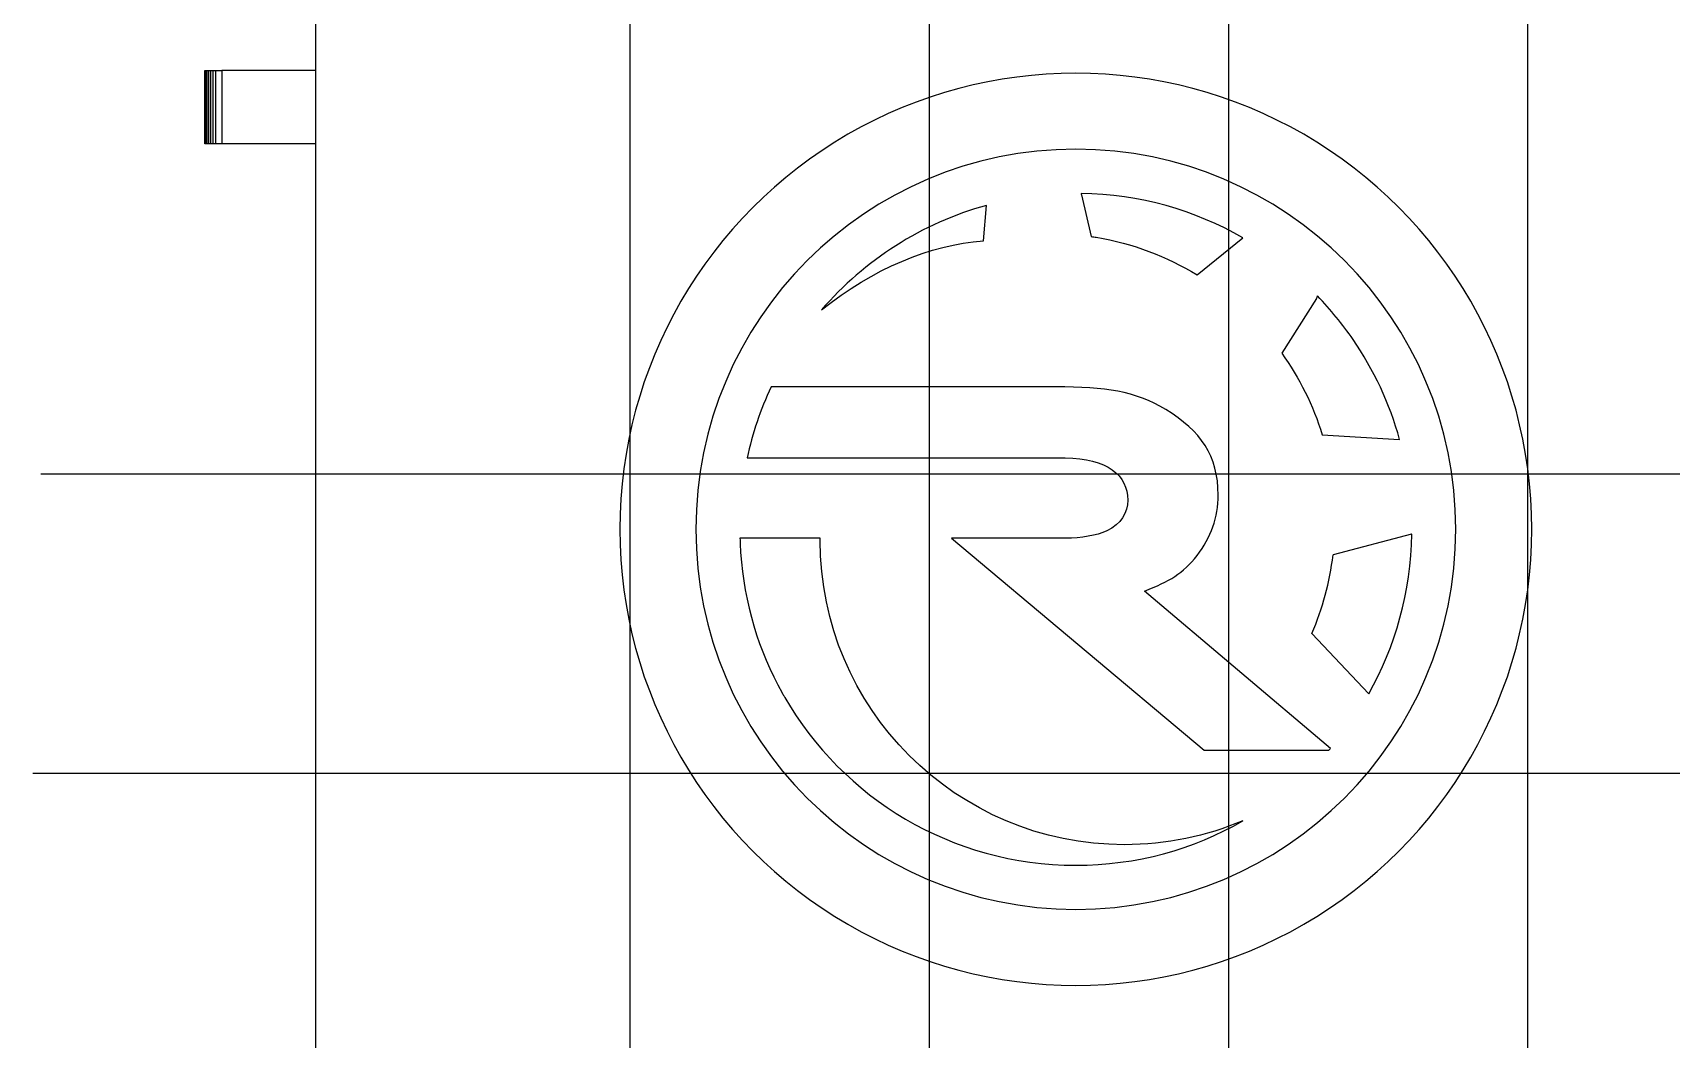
# Model space of a CAD drawing. Extents: x -57 to 161, y 70 to 252.
# Drawn here: x 31 to 117.3, y 146.6 to 199.6 of the extents above; entities that cross this region are included whole.
import ezdxf

# ---------------------------------------------------------------- set-up
doc = ezdxf.new("R2010")
doc.units = 0
doc.layers.get('0').update_dxf_attribs({"linetype": 'CONTINUOUS'})

msp = doc.modelspace()

# ---------------------------------------------------------------- linework, layer by layer
at = {"color": 7}
for points in [[(78.238516, 70.321924), (78.238516, 252.27232)], [(62.490516, 70.321923), (62.490516, 251.256116)], [(93.986516, 70.321926), (93.986516, 250.623156)], [(109.734516, 70.321927), (109.734516, 250.623156)], [(45.941518, 116.455872), (45.941518, 236.455873)], [(40.091519, 193.747029), (40.091519, 197.60703)], [(40.091519, 197.60703), (40.121157, 197.60703)], [(40.121157, 193.747029), (40.121157, 197.60703)], [(40.121157, 197.60703), (40.162183, 197.60703)], [(40.162183, 193.747029), (40.162183, 197.60703)], [(40.162183, 197.60703), (40.224702, 197.60703)], [(40.224702, 193.747029), (40.224702, 197.60703)], [(40.224702, 197.60703), (40.308354, 197.60703)], [(40.308354, 193.747029), (40.308354, 197.60703)], [(40.308354, 197.60703), (40.41266, 197.60703)], [(40.41266, 193.747029), (40.41266, 197.60703)], [(40.41266, 197.60703), (40.537024, 197.60703)], [(40.537024, 193.747029), (40.537024, 197.60703)], [(40.537024, 197.60703), (40.68073, 197.60703)], [(40.68073, 193.747029), (40.68073, 197.60703)], [(40.68073, 197.60703), (40.991519, 197.60703)], [(40.991519, 197.60703), (40.991519, 193.747029)], [(45.941518, 197.60703), (40.991519, 197.60703)], [(40.121157, 193.747029), (40.091519, 193.747029)], [(40.162183, 193.747029), (40.121157, 193.747029)], [(40.224702, 193.747029), (40.162183, 193.747029)], [(40.308354, 193.747029), (40.224702, 193.747029)], [(40.41266, 193.747029), (40.308354, 193.747029)], [(40.537024, 193.747029), (40.41266, 193.747029)], [(40.68073, 193.747029), (40.537024, 193.747029)], [(40.991519, 193.747029), (40.68073, 193.747029)], [(45.941518, 193.74703), (40.991519, 193.747029)], [(86.241462, 191.054605), (86.755904, 188.861128)], [(81.073536, 188.639854), (81.244899, 190.502096)], [(92.326426, 186.847677), (94.728626, 188.799372)], [(98.610155, 185.607419), (96.777435, 182.725251)], [(84.889654, 180.949691), (69.900988, 180.949691)], [(98.915814, 178.43046), (102.985382, 178.177482)], [(68.642854, 177.207881), (85.38076, 177.207881)], [(160.609306, 176.355862), (31.457357, 176.355862)], [(72.48643, 172.987811), (68.264357, 172.987811)], [(85.38076, 172.987576), (79.392143, 172.987576), (92.70386, 161.836218), (99.264255, 161.836218)], [(103.615145, 173.2039), (99.4817, 172.104127)], [(99.345281, 161.929442), (89.556457, 170.204818)], [(98.361655, 167.971094), (101.359853, 164.794757)], [(160.609306, 160.607862), (31.040051, 160.607862)]]:
    msp.add_lwpolyline(points, dxfattribs=at)
for points in [[(97.941518, 194.240482), (90.515892, 198.527669), (81.367144, 198.527669), (73.941518, 194.240482)], [(73.941518, 194.240482), (66.515893, 189.953295), (61.941518, 182.030247), (61.941518, 173.455872)], [(109.941518, 173.455872), (109.941518, 182.030247), (105.367144, 189.953295), (97.941518, 194.240482)], [(85.941518, 193.455872), (74.895824, 193.455872), (65.941519, 184.501567), (65.941518, 173.455872)], [(105.941518, 173.455872), (105.941518, 184.501567), (96.987213, 193.455872), (85.941518, 193.455872)], [(94.728626, 188.799372), (92.213933, 190.242401), (89.310551, 191.083421), (86.214238, 191.129915)], [(86.214238, 191.129915), (86.225552, 191.106108), (86.235275, 191.081182), (86.241462, 191.054605)], [(81.244899, 190.502096), (77.822537, 189.560604), (74.815795, 187.61598), (72.560184, 185.004468)], [(72.560184, 185.004468), (75.259523, 187.166359), (78.275104, 188.427772), (81.073536, 188.639854)], [(86.755904, 188.861128), (86.842823, 188.848164), (86.929683, 188.834846), (87.016071, 188.82035)], [(87.016071, 188.82035), (88.932881, 188.500253), (90.726944, 187.818279), (92.326426, 186.847677)], [(98.610155, 185.607419), (98.634567, 185.645769), (98.651799, 185.68824), (98.66101, 185.732759)], [(100.531738, 183.444349), (99.978109, 184.251311), (99.352407, 185.016716), (98.66101, 185.732759)], [(102.985382, 178.177482), (102.458507, 180.081328), (101.621434, 181.856239), (100.531738, 183.444349)], [(96.777435, 182.725251), (97.705139, 181.431545), (98.432428, 179.984745), (98.915814, 178.43046)], [(69.900988, 180.949691), (69.342051, 179.752804), (68.920391, 178.498749), (68.642854, 177.207881)], [(90.674026, 179.755928), (89.036594, 180.741204), (87.52462, 180.949691), (84.889654, 180.949691)], [(93.433919, 175.258012), (93.433919, 177.336521), (92.5137, 178.632112), (90.674026, 179.755928)], [(85.38076, 177.207881), (87.579364, 177.207881), (88.678548, 176.289606), (88.678548, 174.996018)], [(92.322891, 172.081793), (93.063144, 173.028766), (93.433919, 174.087349), (93.433919, 175.258012)], [(88.678548, 174.996018), (88.678548, 174.334021), (88.312428, 173.718872), (87.579364, 173.380095)], [(61.941518, 173.455872), (61.941518, 164.881498), (66.515893, 156.95845), (73.941518, 152.671263)], [(65.941518, 173.455872), (65.941519, 162.410178), (74.895824, 153.455873), (85.941518, 153.455873)], [(87.579364, 173.380095), (87.002105, 173.118278), (86.269748, 172.987576), (85.38076, 172.987576)], [(85.941518, 153.455873), (96.987213, 153.455873), (105.941518, 162.410178), (105.941518, 173.455872)], [(97.941518, 152.671263), (105.367144, 156.95845), (109.941518, 164.881498), (109.941518, 173.455872)], [(68.264357, 172.987811), (68.270457, 172.733301), (68.276948, 172.479086), (68.297343, 172.229761)], [(72.484957, 172.873668), (72.484957, 172.911794), (72.486183, 172.949744), (72.48643, 172.987811)], [(88.50088, 156.857804), (79.655551, 156.857804), (72.484957, 164.02828), (72.484957, 172.873668)], [(101.359853, 164.794757), (102.762988, 167.286586), (103.579081, 170.152549), (103.621156, 173.206081)], [(103.621156, 173.206081), (103.619035, 173.20555), (103.617208, 173.20443), (103.615145, 173.2039)], [(68.297343, 172.229761), (68.478845, 169.5638), (69.252043, 167.060656), (70.485023, 164.849029)], [(89.556457, 170.204818), (90.866073, 170.71319), (91.582048, 171.134997), (92.322891, 172.081793)], [(98.361655, 167.971094), (98.931076, 169.287849), (99.307587, 170.677196), (99.4817, 172.104127)], [(70.485023, 164.849029), (70.518282, 164.789453), (70.550899, 164.729524), (70.584853, 164.670419)], [(70.584853, 164.670419), (70.597605, 164.648085), (70.610958, 164.626223), (70.623822, 164.604007)], [(70.623822, 164.604007), (73.68502, 159.325066), (79.395561, 155.774471), (85.935567, 155.774471)], [(99.264255, 161.836218), (99.291304, 161.867273), (99.31841, 161.898269), (99.345281, 161.929442)], [(85.935567, 155.774471), (89.135829, 155.774471), (92.136619, 156.626099), (94.726505, 158.11297)], [(94.726505, 158.11297), (92.8127, 157.304778), (90.708912, 156.857804), (88.50088, 156.857804)], [(73.941518, 152.671263), (81.367144, 148.384076), (90.515892, 148.384076), (97.941518, 152.671263)]]:
    msp.add_open_spline(points, degree=3, dxfattribs=at)

doc.saveas('drawing.dxf')
